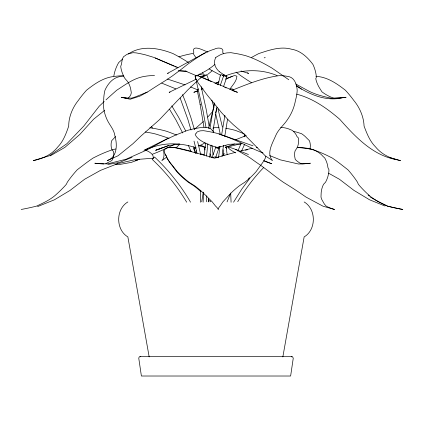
<?xml version="1.0" encoding="UTF-8"?>
<svg xmlns="http://www.w3.org/2000/svg" width="424" height="424" viewBox="0 0 424 424"><rect width="100%" height="100%" fill="white"/><g stroke="black" fill="none" stroke-linecap="round" stroke-linejoin="round"><path stroke-width="0.64" d="M200.298 202.259L200.785 190.668M203.107 202.2L203.615 192.565M206.451 201.771L206.764 195.846M200.192 104.755L197.33 90.784L197.738 89.565L198.437 88.976M206.509 156.059L207.877 143.773M209.721 157.352L211.067 145.114M218.514 157.808L219.924 146.704M222.028 156.414L223.475 145.368M201.707 201.829L203.308 192.136M209.933 128.52L214.327 102.852M212.917 131.408L216.791 107.791M204.008 155.322L205.804 143.015M221.598 134.975L224.927 115.296M224.768 136.284L227.513 119.563M195.946 79.696L195.146 76.5L195.899 75.361M204.103 77.004C203.176 76.119 207.113 73.675 206.7 75.361M282.845 356.902L304.156 236.905C316.389 229.771 316.389 209.096 304.156 201.957M208.518 128.35L214.65 103.456M208.2 201.766L208.714 199.179M218.1 84.853L220.401 75.006C221.466 74.248 223.337 75.249 223.49 76.5M265.811 156.26L265.323 158.11A72.069 34.296 -17.7 0 1 260.569 165.434L256.218 171.503A72.069 42.66 -19.1 0 1 244.818 182.225L239.528 185.664A73.951 37.121 -18 0 0 229.877 194.277L222.934 201.798L219.982 206.159A73.951 12.778 -16.3 0 0 218.217 209.467A73.951 11.618 16.8 0 0 215.604 206.159L212.159 201.798L204.591 194.277A73.951 35.96 19.7 0 0 194.452 185.664L189.04 182.225A72.069 41.526 21.3 0 1 177.174 171.503L172.42 165.434A72.069 33.167 19.3 0 1 167.098 158.11L166.457 156.26A36.008 12.609 17.4 0 1 165.302 154.119M215.54 113.113L217.035 107.511M220.257 85.436L224.026 74.783M223.506 86.639L226.946 76.813L225.955 75.493M212.122 157.405L215.816 147.048M215.705 157.23L218.943 148.146M237.869 150.981L241.171 143.296M227.052 201.904L230.73 193.058M244.038 136.857L245.083 134.514M241.722 150.769L244.648 144.202M223.151 155.725L224.195 153.414M230.333 89.565C230.884 88.197 232.861 88.807 233.311 89.952M233.566 202.195L241.791 189.093L249.869 178.234M229.755 89.342C232.341 85.33 236.64 81.286 236.91 76.415A34.349 5.803 -25.8 0 0 234.006 75.684L225.886 79.007M226.946 76.813C225.881 77.316 224.264 75.991 223.941 74.915M237.721 201.67C245.136 189.369 253.775 177.788 263.755 167.448M197.886 76.087L198.315 75.228L198.077 74.841M212.721 111.475L207.749 117.061M128.112 98.363L130.258 95.819L130.968 94.271L131.302 92.681L130.883 90.132A82.563 38.414 5.6 0 0 128.101 82.256C126.697 80.136 124.481 78.7 123.681 76.097A84.021 47.377 1.1 0 1 120.946 68.01L120.729 66.351C122.192 63.293 121.46 59.487 123.633 56.588L125.149 55.687A36.109 10.823 12.1 0 1 128.048 53.933L132.935 52.687L136.12 52.883A35.849 5.199 17.7 0 1 145.564 54.882L153.917 57.415A60.113 0.922 23.5 0 0 157.643 59.047M122.568 59.084L118.694 62.561L117.708 64.363A86.501 48.781 -14.8 0 0 113.828 76.14M176.066 147.812L179.856 144.16M203.366 121.545L194.441 129.304M104.251 101.495L99.184 106.265L83.782 126.076L66.891 143.709L49.444 155.751L33.263 160.627C42.829 158.714 51.664 154.691 57.85 146.884C63.33 141.24 66.208 133.454 68.709 126.076C68.677 116.907 72.621 107.42 78.435 100.303A90.741 45.495 -30.4 0 1 86.48 90.264C94.685 83.745 103.843 77.306 114.623 76.415A34.349 14.909 -10 0 1 123.177 75.695M202.306 77.369L204.193 75.652L203.409 75.684A34.349 1.346 -27.4 0 1 202.99 76.415L199.28 78.997L187.461 90.264A90.741 26.643 -38.7 0 1 177.746 100.303L159.355 119.785L141.219 135.807L132.945 143.709L118.089 155.751L107.208 160.627C117.485 157.15 117.363 144.43 114.899 135.807C114.083 129.479 109.615 125.266 107.134 119.785C104.278 113.611 102.793 106.981 103.71 100.303A90.741 60.394 -1.8 0 1 104.956 90.264C107.924 83.512 113.457 76.951 121.37 76.415A34.349 14.962 9.8 0 1 123.808 76.06M104.596 110.388L93.529 119.292L79.76 134.503L64.888 147.367L50.265 155.873M128.361 53.986C141.648 44.907 158.942 48.007 173.029 53.599A61.931 15.063 24 0 1 188.542 62.556M207.495 74.566L211.025 71.767A60.113 23.892 2.3 0 0 212.09 70.66L220.761 75.313M127.863 201.957C115.635 209.096 115.635 229.771 127.863 236.905L149.174 356.902M166.764 157.076L161.857 160.627C164.793 157.876 164.077 153.626 163.431 150.117M205.327 52.73L167.427 73.426L168.312 73.172M147.292 92.098L139.867 96.142L130.179 99.237L123.511 97.769M215.8 57.415L220.194 54.876A35.849 10.881 8.3 0 1 226.999 52.883L231.011 52.687L238.246 53.933A36.109 7.457 17.6 0 1 245.708 55.687C254.856 58.602 263.574 63.181 271.837 68.01A84.021 2.369 34.3 0 1 283.539 76.097L288.786 79.754M291.283 356.785L292.597 356.785L293.254 358.222L290.626 376.014L141.393 376.014L138.765 358.222L139.152 357.05L140.079 356.563L291.94 356.563M116.897 163.855L117.596 163.5M143.906 150.329L167.978 138.372M196.238 79.166L169.123 92.331L170.024 92.151M200.361 77.163L202.131 76.304M199.338 145.835L200.801 145.135A55.957 19.266 -5.8 0 0 204.882 142.84M263.012 152.979A73.951 2.73 21.3 0 0 261.173 152.264L255.11 149.677A72.069 8.183 25.7 0 1 239.004 141.865L229.866 138.007A72.069 1.092 20.1 0 1 218.312 133.687L215.185 132.871A36.008 2.92 15.1 0 0 203.43 130.682L200.547 130.825A36.066 6.694 9.8 0 0 196.376 133.29L195.173 134.127A55.957 16.435 4.4 0 0 211.406 145.649L217.38 147.594L220.03 146.391M178.923 56.811L182.749 55.687A36.109 7.807 -17.2 0 1 190.297 53.933L192.878 53.435M216.192 83.125L218.747 82.044M196.89 91.054L193.847 92.331L197.208 91.038M201.755 89.019L202.974 88.51M215.143 83.417L218.795 81.89M225.483 79.087L232.177 76.288M201.379 89.353L202.598 88.844M139.644 159.254L135.182 160.595M132.023 157.336L119.6 162.397L107.876 164.454M222.436 75.647L224.036 75M37.529 206.621L54.436 199.789L70.066 190.397L84.535 179.299L100.451 170.4L117.427 163.749L135.187 159.615L153.366 158.184L153.08 155.979A55.957 15.704 -4.5 0 0 145.708 150.207M225.616 147.361L229.972 145.649A55.957 3.758 -17.2 0 1 234.483 143.964M105.724 163.696L110.956 161.03L112.402 159.874L113.054 158.009A73.951 26.966 -1 0 0 113.611 152.264L113.319 151.278L111.947 149.677A72.069 31.509 -5.7 0 1 111.401 141.865L111.74 140.651L114.236 138.007A72.069 24.804 0.2 0 1 115.54 136.533M161.735 148.045L155.571 150.329L168.015 145.819L179.432 143.959M156.7 149.916L168.498 145.538M137.652 160.06L131.292 162.397L118.603 164.655L115.54 164.274M145.045 149.916L148.045 148.84M149.243 148.405C163.834 142.321 180.476 142.575 195.342 147.594L193.487 146.884M217.38 147.594L229.087 144.314L241.049 143.747M115.688 148.962L111.994 149.884A36.008 10.107 -21.4 0 0 96.688 156.26L92.994 158.11A72.069 20.225 -29.2 0 0 82.908 165.434L77.237 169.786L75.695 171.503A72.069 20.225 -37.5 0 0 67.315 182.225L66.372 184.249L65.137 185.664A73.951 20.755 -31 0 1 56.429 194.277C50.769 199.598 43.423 202.932 36.438 206.159A73.951 20.755 -9.9 0 1 21.2 209.467M225.658 147.441L238.341 144.314L240.922 144.208M342.518 97.769C326.284 101.686 309.727 94.568 296.296 85.791M219.091 127.248L215.747 127.428A36.066 9.058 11.3 0 0 212.848 128.175M154.506 75.657L152.152 75.684A34.349 8.941 -23.3 0 0 144.499 76.415C134.021 77.974 125.356 84.689 116.68 90.264A90.741 13.632 -41 0 0 105.989 99.884M256.308 147.441L257.278 147.457M178.647 70.824L186.512 71.206M178.668 70.713L186.973 71.37M140.079 356.563L140.736 356.785M396.562 159.636C372.723 155.518 355.116 136.576 339.757 119.292C327.111 108.406 313.076 98.437 296.715 94.181M198.331 145.607L205.243 147.43M199.211 74.089L204.75 75.689M167.485 79.081L185.071 84.885M390.409 157.733L400.542 160.627C390.854 158.709 381.892 154.686 375.521 146.884C369.882 141.266 366.818 133.459 364.068 126.076C363.76 116.838 359.647 107.405 353.685 100.303A90.741 44.366 31.2 0 0 345.422 90.264C337.112 83.782 327.89 77.327 317.051 76.415A34.349 14.755 10.8 0 0 315.896 76.262M241.007 70.988L248.607 73.426L247.452 72.822M219.017 133.926L253.006 145.819M264.412 161.162L271.673 163.749L263.733 160.59M161.724 83.125L175.806 88.844M190.498 86.931L197.732 89.862M235.638 149.412L248.464 154.516M384.939 206L369.574 199.789L353.955 190.397L339.491 179.299L328.589 173.199M277.185 75.626C260.797 68.619 241.887 69.435 225.441 75.864L219.452 71.767M199.444 76.288L237.467 92.331L231.88 90.37C247.081 84.27 262.679 77.889 278.934 75.684A34.349 13.096 -16.4 0 1 287.647 76.415C294.463 77.099 296.837 84.477 297.187 90.264A90.741 58.872 -11.4 0 1 295.491 100.303C294.277 107.288 291.484 113.881 287.366 119.785C283.677 125.35 278.218 129.41 275.621 135.807C272.553 143.132 266.102 153.446 272.505 160.627L265.17 155.751L241.749 131.869L233.285 124.688L228.181 119.785L221.339 112.424L211.581 100.303A90.741 39.771 33.9 0 1 203.684 90.264C200.791 85.796 196.164 81.715 195.146 76.415A34.349 5.39 26.1 0 1 197.738 75.684L200.722 76.919M155.226 57.966L177.985 67.575M224.736 87.344L226.209 87.969M214.867 83.125L218.021 84.482M209.043 80.597L211.306 81.583M206.928 79.67L208.513 80.364M203.96 78.361L206.403 79.442M207.871 52.041C204.713 51.081 191.155 43.391 193.837 52.322L193.307 53.599A61.931 24.46 15.3 0 0 195.83 57.399M201.729 77.369L203.398 78.117M200.695 145.135L205.375 147.356M378.6 201.798L387.504 206.159A73.951 20.405 10.4 0 0 402.8 209.467A73.951 21.089 9.4 0 1 387.626 206.159C380.736 202.948 373.464 199.619 367.937 194.277A73.951 21.767 30.6 0 1 359.51 185.664L358.328 184.249L357.485 182.225A72.069 21.396 37.1 0 0 349.429 171.503L347.929 169.786L342.343 165.434A72.069 21.163 28.8 0 0 332.405 158.11L328.733 156.26A36.008 10.457 21 0 0 313.463 149.884L308.539 148.75A36.066 10.335 12.6 0 0 297.728 147.563M378.07 201.501L370.38 197.118M296.249 85.319L301.459 89.21M368.133 195.051L369.49 196.211M197.87 91.759L197.33 90.784M202.269 72.811L205.364 75.864M209.53 200.382L210.792 201.798M151.379 126.564L152.545 128.016M186.687 202.2C177.274 186.38 165.604 171.964 152.195 159.355L154.537 157.013C168.317 169.95 180.237 184.806 189.888 201.061L190.498 202.195M171.784 105.873L178.568 117.178L185.728 131.027M169.584 109.365L175.928 119.923L182.675 132.977M223.475 53.599L222.743 52.322C224.36 47.276 217.173 47.361 214.3 49.2C204.357 52.104 195.904 58.528 187.519 64.363A86.501 15.524 -35.8 0 1 172.107 76.14L166.07 80.173A84.609 6.122 -31.4 0 0 152.179 88.96L147.886 91.775A75.546 6.736 -25.5 0 1 135.277 96.942L131.498 98.145A70.946 22.202 -17.6 0 1 121.238 97.266A72.069 6.106 19.8 0 0 127.232 98.283M188.336 145.4L190.975 151.368M193.81 148.225L195.941 153.069M220.459 75.79L220.31 75.228M182.553 94.573L185.855 102.884L190.88 117.543L194.367 129.362M180.142 97.997L187.917 119.557L191.001 130.004M209.991 153.753L211.391 157.405M204.31 148.146L205.004 149.964M193.869 149.147L195.464 153.424M206.864 74.915L208.857 80.486M211.804 100.144L213.998 107.511M197.595 141.521L200.732 154.733M194.017 141.128L196.524 151.071M201.193 86.777L206.17 109.291L209.138 125.965M196.423 81.609L202.953 110.346L206.011 127.507M218.031 109.058L222.393 127.073M215.832 114.379L220.443 134.827M196.466 150.833L197.001 153.334M200.117 104.378L203.965 127.269M208.465 198.681L208.931 201.93M225.902 145.564L227.169 154.67M223.109 149.741L223.914 155.513M212.048 145.681L213.087 154.76M230.693 193.243L231.085 202.259M191.468 151.347A55.957 4.214 16.3 0 0 174.874 147.441L173.517 147.462A36.066 7.844 16.7 0 0 168.773 147.743M194.998 152.258A55.957 4.214 16.3 0 1 196.195 152.576M201.077 153.886A55.957 4.214 16.3 0 1 204.183 154.739M215.752 157.05A1.659 1.171 0 0 1 217.618 157.596M249.45 177.767A72.069 42.109 -20.2 0 1 248.597 178.525M245.432 150.207A55.957 4.214 -16.3 0 1 247.616 149.677M309.944 149.047A72.069 31.281 6.6 0 0 309.79 141.865L309.372 140.651L306.647 138.007A72.069 24.799 0.5 0 0 301.554 133.687L298.989 132.871A36.008 9.254 -5.2 0 0 293.276 131.398M217.978 147.133A1.659 0.657 19.6 0 1 218.837 148.289A1.659 0.657 19.6 0 1 216.781 148.061A1.659 0.657 19.6 0 1 215.922 146.905M200.504 191.351A73.951 36.554 18.8 0 0 193.63 185.664L188.282 182.225A72.069 42.109 20.2 0 1 176.644 171.503L172.091 165.434A72.069 33.745 18.5 0 1 167.051 158.11L166.404 156.26A36.008 12.322 18 0 1 164.782 149.884L165.201 148.75A36.066 7.558 17 0 1 172.467 147.462L173.723 147.441A55.957 3.774 16.5 0 1 206.939 155.979L214.528 158.184L222.128 155.979A55.957 4.648 -16.2 0 1 235.198 152.417M225.817 128.239A36.008 5.666 17.2 0 1 231.981 129.516L235.347 130.375A72.069 5.062 22.7 0 1 244.346 133.883M204.58 148.384A1.659 0.631 -20.9 0 1 205.354 147.133M225.828 147.435A1.659 0.525 24.3 0 1 226.315 148.416M240.546 151.05A55.957 4.648 -16.2 0 1 252.285 148.289M196.195 147.759A1.659 0.546 -23.7 0 1 194.07 148.416A1.659 0.546 -23.7 0 1 194.483 147.435M212.917 157.882A1.659 1.171 1.6 0 1 214.496 157.013A1.659 1.171 1.6 0 1 216.118 157.882M169.065 138.314A55.957 3.207 17.3 0 0 156.048 134.127L152.635 133.29A36.066 5.655 11.4 0 0 145.278 132.007M152.55 154.177A73.951 1.23 -21.4 0 1 157.442 152.264L163.42 149.677A72.069 6.434 -26 0 0 174.359 144.42M235.633 139.756A55.957 4.192 -20.5 0 1 246.318 135.526M235.792 152.894A55.957 7.07 15.3 0 1 228.335 147.441L229.617 147.462A36.066 0.673 20.8 0 1 233.889 148.75L236.677 149.884A36.008 2.942 26.3 0 0 247.584 156.26L250.441 158.11A72.069 12.328 31.7 0 0 260.85 165.434L269.012 171.503A72.069 18.661 38 0 0 283.296 182.225L288.771 185.664A73.951 14.109 33.1 0 1 301.952 194.277L306.08 197.118L322.934 206.159A73.951 4.325 18.7 0 0 334.547 209.467A73.951 22.801 -6.3 0 1 326.247 206.159L324.424 204.124L321.758 199.439L320.989 197.118L321.101 194.277A73.951 41.234 7.7 0 1 322.908 185.664L323.597 184.249L325.537 182.225A72.069 45.092 12.5 0 0 328.87 171.503L328.96 169.786L327.959 167.761L327.598 165.434A72.069 38.764 6.4 0 0 324.826 158.11L322.86 156.26A36.008 16.149 1 0 0 313.765 149.884L310.14 148.75A36.066 12.55 -4.3 0 0 297.06 147.472M103.928 163.982A73.951 8.84 13.6 0 1 94.849 163.219A73.951 20.856 -9.5 0 0 107.542 163.86L126.151 159.207L130.709 157.156A73.951 2.73 -24.1 0 0 145.082 150.743L150.886 147.796A72.069 2.571 -28.8 0 0 166.584 139.199L175.774 135.033A72.069 4.139 -22.9 0 1 187.509 130.375L190.8 129.516A36.008 5.316 -17.4 0 1 203.34 127.248L206.562 127.428A36.066 8.825 -11.7 0 1 212.18 130.412L213.707 131.345A55.957 19.266 -5.8 0 1 213.617 132.723M176.649 135.055A55.957 5.279 20.2 0 0 166.812 131.345L163.478 130.412A36.066 7.107 14.5 0 0 149.868 127.767M280.683 127.295A36.008 10.356 -9.9 0 1 290.09 129.516L292.327 130.375A72.069 27.666 -4.9 0 1 296.286 135.033L297.028 136.597L298.358 137.89L298.565 139.199A72.069 34.752 0.6 0 1 297.139 147.796L295.141 150.743A73.951 29.998 -3.7 0 0 294.823 157.156L295.199 159.207L296.323 160.526L299.699 162.986L301.809 163.86A73.951 10.558 -17.1 0 0 310.384 163.219A73.951 16.711 7.8 0 1 298.517 164.008L280.359 159.874L275.77 158.009A73.951 2.73 21.3 0 0 269.728 155.613M251.655 57.399A61.931 14.241 -24.5 0 1 258.714 53.599C269.15 50.165 280.423 46.078 291.458 49.2C300.611 50.599 307.633 57.367 312.907 64.363A86.501 49.359 13.6 0 1 316.283 76.14L316.346 77.306L315.779 78.641L316.103 80.173A84.609 43.794 5.6 0 0 320.147 88.96L321.885 91.775A75.546 32.484 -5 0 0 330.55 96.942L333.937 98.145A70.946 20.829 -18.7 0 0 346.095 97.266A72.069 24.491 4.7 0 1 331.663 98.347C323.295 96.497 314.539 94.425 307.008 90.132A82.563 7.987 27.7 0 1 295.798 84M214.963 64.353A61.931 25.265 -14 0 1 206.223 70.718L196.731 75.864L187.074 71.767A60.113 0.922 23.5 0 1 185.357 71.036M251.639 82.797A84.609 8.565 31.1 0 0 247.489 80.173L241.447 76.14A86.501 18.274 35.2 0 1 236.083 72.128M176.4 67.188A60.113 0.922 23.5 0 1 174.815 66.504M173.755 66.049A60.113 0.922 23.5 0 1 168.948 63.966M168.407 63.733A60.113 0.922 23.5 0 1 158.179 59.28M212.085 70.718A61.931 24.46 15.3 0 1 209.138 68.889M219.441 71.773A60.113 23.951 -1.5 0 1 215.821 57.415M265.233 57.415A60.113 2.258 -23.4 0 1 264.189 57.881"/></g></svg>
